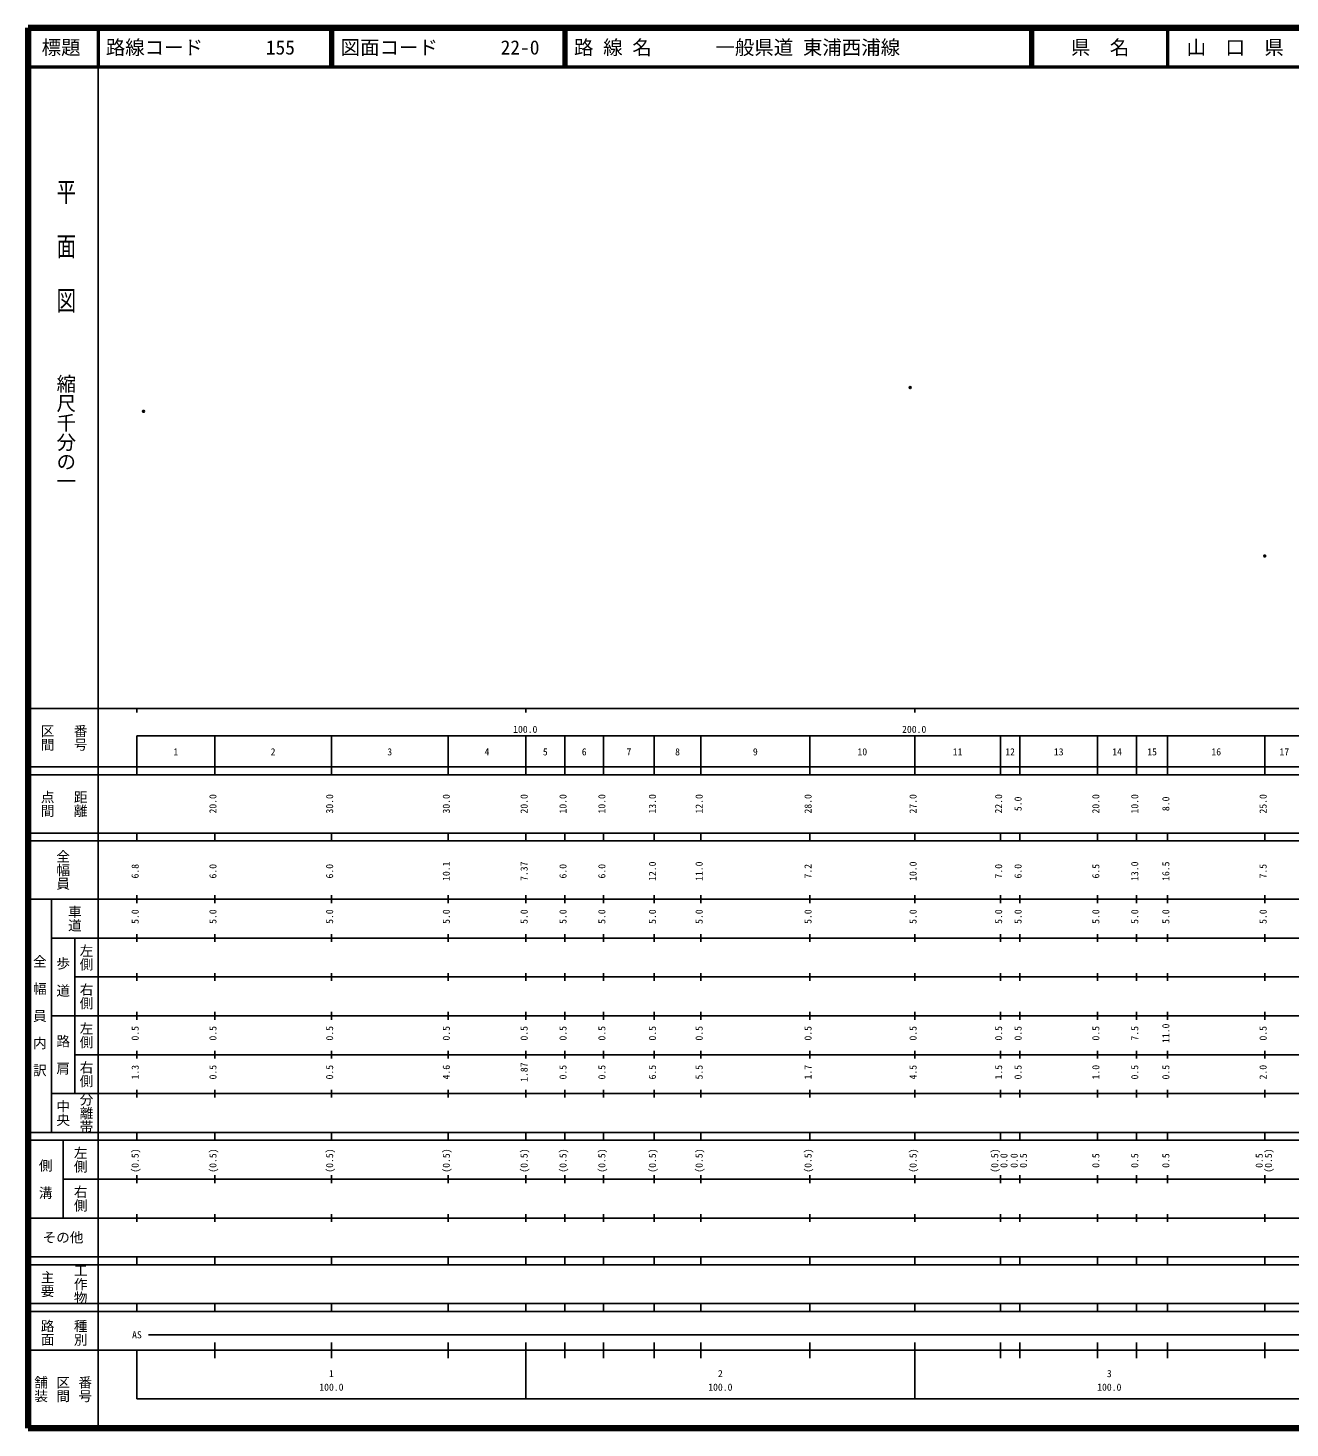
# Model space of a CAD drawing. Units: millimetres on the paper. Extents: x 40 to 680, y 20 to 380.
# Drawn here: x 40 to 364.5, y 20 to 380 of the extents above; entities that cross this region are included whole.
import ezdxf
from ezdxf.enums import TextEntityAlignment as Align

# ---------------------------------------------------------------- set-up
doc = ezdxf.new("R2010")
doc.units = ezdxf.units.MM
doc.header["$PDMODE"] = 32
doc.header["$PDSIZE"] = 0.5
doc.layers.add('M-OTRS', color=6, linetype='Continuous')
doc.layers.add('M-TTL-TXT', color=7, linetype='Continuous')
for name, color, linetype, lineweight in [('M-TTL', 2, 'Continuous', 140), ('M-TTL-BAND', 7, 'Continuous', 25), ('M-TTL-LINE', 7, 'Continuous', 50)]:
    doc.layers.add(name, color=color, linetype=linetype, lineweight=lineweight)
doc.styles.add('@ＭＳ ゴシック', font='')
doc.styles.add('ＭＳ ゴシック', font='')
doc.styles.get('@ＭＳ ゴシック').set_extended_font_data('@MS Gothic')
doc.styles.get('ＭＳ ゴシック').set_extended_font_data('MS Gothic')

msp = doc.modelspace()

# ---------------------------------------------------------------- linework, layer by layer
at = {"layer": 'M-OTRS'}
for p in [(266.818, 287.549), (69.708, 281.424), (357.956, 244.228)]:
    msp.add_point(p, dxfattribs=at)
at = {"layer": 'M-TTL'}
for p, q in [((40, 380), (40, 20)), ((680, 380), (40, 380)), ((40, 20), (680, 20))]:
    msp.add_line(p, q, dxfattribs=at)
at = {"layer": 'M-TTL-BAND'}
for p, q in [((58, 370), (58, 20)), ((40, 205), (579, 205)), ((68, 205), (68, 204)), ((168, 205), (168, 204)), ((268, 205), (268, 204)), ((68, 198), (579, 198)), ((68, 198), (68, 188)), ((88, 188), (88, 198)), ((118, 188), (118, 198)), ((148, 188), (148, 198)), ((168, 188), (168, 198)), ((178, 188), (178, 198)), ((188, 188), (188, 198)), ((201, 188), (201, 198)), ((213, 188), (213, 198)), ((241, 188), (241, 198)), ((268, 188), (268, 198)), ((290, 188), (290, 198)), ((295, 188), (295, 198)), ((315, 188), (315, 198)), ((325, 188), (325, 198)), ((333, 188), (333, 198)), ((358, 188), (358, 198)), ((40, 190), (579, 190)), ((40, 188), (579, 188)), ((40, 173), (579, 173)), ((68, 171), (68, 173)), ((88, 171), (88, 173)), ((118, 171), (118, 173)), ((148, 171), (148, 173)), ((168, 171), (168, 173)), ((178, 171), (178, 173)), ((188, 171), (188, 173)), ((201, 171), (201, 173)), ((213, 171), (213, 173)), ((241, 171), (241, 173)), ((268, 171), (268, 173)), ((290, 171), (290, 173)), ((295, 171), (295, 173)), ((315, 171), (315, 173)), ((325, 171), (325, 173)), ((333, 171), (333, 173)), ((358, 171), (358, 173)), ((40, 171), (579, 171)), ((40, 156), (579, 156)), ((46, 96), (46, 156)), ((68, 155), (68, 157)), ((88, 155), (88, 157)), ((118, 155), (118, 157)), ((148, 155), (148, 157)), ((168, 155), (168, 157)), ((178, 155), (178, 157)), ((188, 155), (188, 157)), ((201, 155), (201, 157)), ((213, 155), (213, 157)), ((241, 155), (241, 157)), ((268, 155), (268, 157)), ((290, 155), (290, 157)), ((295, 155), (295, 157)), ((315, 155), (315, 157)), ((325, 155), (325, 157)), ((333, 155), (333, 157)), ((358, 155), (358, 157)), ((46, 146), (579, 146)), ((52, 146), (52, 106)), ((68, 145), (68, 147)), ((88, 145), (88, 147)), ((118, 145), (118, 147)), ((148, 145), (148, 147)), ((168, 145), (168, 147)), ((178, 145), (178, 147)), ((188, 145), (188, 147)), ((201, 145), (201, 147)), ((213, 145), (213, 147)), ((241, 145), (241, 147)), ((268, 145), (268, 147)), ((290, 145), (290, 147)), ((295, 145), (295, 147)), ((315, 145), (315, 147)), ((325, 145), (325, 147)), ((333, 145), (333, 147)), ((358, 145), (358, 147)), ((68, 135), (68, 137)), ((88, 135), (88, 137)), ((118, 135), (118, 137)), ((148, 135), (148, 137)), ((168, 135), (168, 137)), ((178, 135), (178, 137)), ((188, 135), (188, 137)), ((201, 135), (201, 137)), ((213, 135), (213, 137)), ((241, 135), (241, 137)), ((268, 135), (268, 137)), ((290, 135), (290, 137)), ((295, 135), (295, 137)), ((315, 135), (315, 137)), ((325, 135), (325, 137)), ((333, 135), (333, 137)), ((358, 135), (358, 137)), ((52, 136), (579, 136)), ((46, 126), (579, 126)), ((68, 125), (68, 127)), ((88, 125), (88, 127)), ((118, 125), (118, 127)), ((148, 125), (148, 127)), ((168, 125), (168, 127)), ((178, 125), (178, 127)), ((188, 125), (188, 127)), ((201, 125), (201, 127)), ((213, 125), (213, 127)), ((241, 125), (241, 127)), ((268, 125), (268, 127)), ((290, 125), (290, 127)), ((295, 125), (295, 127)), ((315, 125), (315, 127)), ((325, 125), (325, 127)), ((333, 125), (333, 127)), ((358, 125), (358, 127)), ((52, 116), (579, 116)), ((68, 115), (68, 117)), ((88, 115), (88, 117)), ((118, 115), (118, 117)), ((148, 115), (148, 117)), ((168, 115), (168, 117)), ((178, 115), (178, 117)), ((188, 115), (188, 117)), ((201, 115), (201, 117)), ((213, 115), (213, 117)), ((241, 115), (241, 117)), ((268, 115), (268, 117)), ((290, 115), (290, 117)), ((295, 115), (295, 117)), ((315, 115), (315, 117)), ((325, 115), (325, 117)), ((333, 115), (333, 117)), ((358, 115), (358, 117)), ((46, 106), (579, 106)), ((68, 105), (68, 107)), ((88, 105), (88, 107)), ((118, 105), (118, 107)), ((148, 105), (148, 107)), ((168, 105), (168, 107)), ((178, 105), (178, 107)), ((188, 105), (188, 107)), ((201, 105), (201, 107)), ((213, 105), (213, 107)), ((241, 105), (241, 107)), ((268, 105), (268, 107)), ((290, 105), (290, 107)), ((295, 105), (295, 107)), ((315, 105), (315, 107)), ((325, 105), (325, 107)), ((333, 105), (333, 107)), ((358, 105), (358, 107)), ((40, 96), (579, 96)), ((40, 94), (579, 94)), ((49, 94), (49, 74)), ((68, 94), (68, 96)), ((88, 94), (88, 96)), ((118, 94), (118, 96)), ((148, 94), (148, 96)), ((168, 94), (168, 96)), ((178, 94), (178, 96)), ((188, 94), (188, 96)), ((201, 94), (201, 96)), ((213, 94), (213, 96)), ((241, 94), (241, 96)), ((268, 94), (268, 96)), ((290, 94), (290, 96)), ((295, 94), (295, 96)), ((315, 94), (315, 96)), ((325, 94), (325, 96)), ((333, 94), (333, 96)), ((358, 94), (358, 96)), ((49, 84), (579, 84)), ((68, 83), (68, 85)), ((88, 83), (88, 85)), ((118, 83), (118, 85)), ((148, 83), (148, 85)), ((168, 83), (168, 85)), ((178, 83), (178, 85)), ((188, 83), (188, 85)), ((201, 83), (201, 85)), ((213, 83), (213, 85)), ((241, 83), (241, 85)), ((268, 83), (268, 85)), ((290, 83), (290, 85)), ((295, 83), (295, 85)), ((315, 83), (315, 85)), ((325, 83), (325, 85)), ((333, 83), (333, 85)), ((358, 83), (358, 85)), ((40, 74), (579, 74)), ((68, 73), (68, 75)), ((88, 73), (88, 75)), ((118, 73), (118, 75)), ((148, 73), (148, 75)), ((168, 73), (168, 75)), ((178, 73), (178, 75)), ((188, 73), (188, 75)), ((201, 73), (201, 75)), ((213, 73), (213, 75)), ((241, 73), (241, 75)), ((268, 73), (268, 75)), ((290, 73), (290, 75)), ((295, 73), (295, 75)), ((315, 73), (315, 75)), ((325, 73), (325, 75)), ((333, 73), (333, 75)), ((358, 73), (358, 75)), ((40, 64), (579, 64)), ((40, 62), (579, 62)), ((68, 62), (68, 64)), ((88, 62), (88, 64)), ((118, 62), (118, 64)), ((148, 62), (148, 64)), ((168, 62), (168, 64)), ((178, 62), (178, 64)), ((188, 62), (188, 64)), ((201, 62), (201, 64)), ((213, 62), (213, 64)), ((241, 62), (241, 64)), ((268, 62), (268, 64)), ((290, 62), (290, 64)), ((295, 62), (295, 64)), ((315, 62), (315, 64)), ((325, 62), (325, 64)), ((333, 62), (333, 64)), ((358, 62), (358, 64)), ((40, 52), (579, 52)), ((68, 50), (68, 52)), ((88, 50), (88, 52)), ((118, 50), (118, 52)), ((148, 50), (148, 52)), ((168, 50), (168, 52)), ((178, 50), (178, 52)), ((188, 50), (188, 52)), ((201, 50), (201, 52)), ((213, 50), (213, 52)), ((241, 50), (241, 52)), ((268, 50), (268, 52)), ((290, 50), (290, 52)), ((295, 50), (295, 52)), ((315, 50), (315, 52)), ((325, 50), (325, 52)), ((333, 50), (333, 52)), ((358, 50), (358, 52)), ((40, 50), (579, 50)), ((71, 44), (475, 44)), ((40, 40), (579, 40)), ((68, 40), (68, 27.5)), ((88, 38), (88, 42)), ((118, 38), (118, 42)), ((148, 38), (148, 42)), ((168, 27.5), (168, 42)), ((178, 38), (178, 42)), ((188, 38), (188, 42)), ((201, 38), (201, 42)), ((213, 38), (213, 42)), ((241, 38), (241, 42)), ((268, 27.5), (268, 42)), ((290, 38), (290, 42)), ((295, 38), (295, 42)), ((315, 38), (315, 42)), ((325, 38), (325, 42)), ((333, 38), (333, 42)), ((358, 38), (358, 42)), ((68, 27.5), (579, 27.5))]:
    msp.add_line(p, q, dxfattribs=at)
at = {"layer": 'M-TTL-LINE'}
for p, q in [((58, 380), (58, 370)), ((117.75, 380), (117.75, 370)), ((118.25, 380), (118.25, 370)), ((177.75, 380), (177.75, 370)), ((178.25, 380), (178.25, 370)), ((297.75, 380), (297.75, 370)), ((298.25, 380), (298.25, 370)), ((333, 380), (333, 370)), ((40, 370), (680, 370))]:
    msp.add_line(p, q, dxfattribs=at)

# ---------------------------------------------------------------- texts
at = {"layer": 'M-TTL-BAND', "style": '@ＭＳ ゴシック', "width": 1.4}
msp.add_text('平  面  図', height=3.666, rotation=270, dxfattribs=at).set_placement((49.777, 306.475), align=Align.MIDDLE_RIGHT)
at = {"layer": 'M-TTL-BAND', "style": '@ＭＳ ゴシック'}
msp.add_text('縮尺千分の一', height=3.666, rotation=270, dxfattribs=at).set_placement((49.777, 261.03), align=Align.MIDDLE_RIGHT)
for s, p in [('区間', (45, 197.5)), ('番号', (53.5, 197.5)), ('点間', (45, 180.5)), ('距離', (53.5, 180.5)), ('全幅員', (49, 163.5)), ('車道', (52, 151)), ('左側', (55, 141)), ('全\u3000幅\u3000員\u3000内\u3000訳', (43, 126)), ('歩\u3000道', (49, 136)), ('右側', (55, 131)), ('左側', (55, 121)), ('路\u3000肩', (49, 116)), ('右側', (55, 111)), ('分離帯', (55, 101)), ('中央', (49, 101)), ('左側', (53.5, 89)), ('側\u3000溝', (44.5, 84)), ('右側', (53.5, 79)), ('工作物', (53.5, 57)), ('主要', (45, 57)), ('路面', (45, 44.5)), ('種別', (53.5, 44.5)), ('舗装', (43.333, 30)), ('区間', (49, 30)), ('番号', (54.667, 30))]:
    msp.add_text(s, height=2.566, rotation=270, dxfattribs=at).set_placement(p, align=Align.MIDDLE_CENTER)
at = {"layer": 'M-TTL-BAND', "style": 'ＭＳ ゴシック'}
for s, p in [('100.0', (167.844, 198.195)), ('200.0', (267.844, 198.195)), ('1', (78, 192.405)), ('2', (103, 192.405)), ('3', (133, 192.405)), ('4', (158, 192.405)), ('5', (173, 192.405)), ('6', (183, 192.405)), ('7', (194.5, 192.405)), ('8', (207, 192.405)), ('9', (227, 192.405)), ('10', (254.5, 192.405)), ('11', (279, 192.405)), ('12', (292.5, 192.405)), ('13', (305, 192.405)), ('14', (320, 192.405)), ('15', (329, 192.405)), ('16', (345.5, 192.405)), ('17', (363, 192.405)), ('AS', (68, 42.5)), ('1', (118, 32.523)), ('2', (218, 32.523)), ('3', (318, 32.523)), ('100.0', (118, 29.033)), ('100.0', (218, 29.033)), ('100.0', (318, 29.033))]:
    msp.add_text(s, height=1.833, dxfattribs=at).set_placement(p, align=Align.BOTTOM_CENTER)
for s, p in [('20.0', (89, 180.5)), ('30.0', (119, 180.5)), ('30.0', (149, 180.5)), ('20.0', (169, 180.5)), ('10.0', (179, 180.5)), ('10.0', (189, 180.5)), ('13.0', (202, 180.5)), ('12.0', (214, 180.5)), ('28.0', (242, 180.5)), ('27.0', (269, 180.5)), ('22.0', (291, 180.5)), ('5.0', (296, 180.5)), ('20.0', (316, 180.5)), ('10.0', (326, 180.5)), ('8.0', (334, 180.5)), ('25.0', (359, 180.5)), ('6.8', (69, 163.174)), ('6.0', (89, 163.174)), ('6.0', (119, 163.174)), ('10.1', (149, 163.174)), ('7.37', (169, 163.174)), ('6.0', (179, 163.174)), ('6.0', (189, 163.174)), ('12.0', (202, 163.174)), ('11.0', (214, 163.174)), ('7.2', (242, 163.174)), ('10.0', (269, 163.174)), ('7.0', (291, 163.174)), ('6.0', (296, 163.174)), ('6.5', (316, 163.174)), ('13.0', (326, 163.174)), ('16.5', (334, 163.174)), ('7.5', (359, 163.174)), ('5.0', (69, 151.5)), ('5.0', (89, 151.5)), ('5.0', (119, 151.5)), ('5.0', (149, 151.5)), ('5.0', (169, 151.5)), ('5.0', (179, 151.5)), ('5.0', (189, 151.5)), ('5.0', (202, 151.5)), ('5.0', (214, 151.5)), ('5.0', (242, 151.5)), ('5.0', (269, 151.5)), ('5.0', (291, 151.5)), ('5.0', (296, 151.5)), ('5.0', (316, 151.5)), ('5.0', (326, 151.5)), ('5.0', (334, 151.5)), ('5.0', (359, 151.5)), ('0.5', (69, 121.5)), ('0.5', (89, 121.5)), ('0.5', (119, 121.5)), ('0.5', (149, 121.5)), ('0.5', (169, 121.5)), ('0.5', (179, 121.5)), ('0.5', (189, 121.5)), ('0.5', (202, 121.5)), ('0.5', (214, 121.5)), ('0.5', (242, 121.5)), ('0.5', (269, 121.5)), ('0.5', (291, 121.5)), ('0.5', (296, 121.5)), ('0.5', (316, 121.5)), ('7.5', (326, 121.5)), ('11.0', (334, 121.5)), ('0.5', (359, 121.5)), ('1.3', (69, 111.5)), ('0.5', (89, 111.5)), ('0.5', (119, 111.5)), ('4.6', (149, 111.5)), ('1.87', (169, 111.5)), ('0.5', (179, 111.5)), ('0.5', (189, 111.5)), ('6.5', (202, 111.5)), ('5.5', (214, 111.5)), ('1.7', (242, 111.5)), ('4.5', (269, 111.5)), ('1.5', (291, 111.5)), ('0.5', (296, 111.5)), ('1.0', (316, 111.5)), ('0.5', (326, 111.5)), ('0.5', (334, 111.5)), ('2.0', (359, 111.5)), ('(0.5)', (69, 88.764)), ('(0.5)', (89, 88.764)), ('(0.5)', (119, 88.764)), ('(0.5)', (149, 88.764)), ('(0.5)', (169, 88.764)), ('(0.5)', (179, 88.764)), ('(0.5)', (189, 88.764)), ('(0.5)', (202, 88.764)), ('(0.5)', (214, 88.764)), ('(0.5)', (242, 88.764)), ('(0.5)', (269, 88.764)), ('(0.5)', (290, 88.764)), ('0.0', (292.37, 88.764)), ('0.0', (295, 88.764)), ('0.5', (297.37, 88.764)), ('0.5', (316, 88.764)), ('0.5', (326, 88.764)), ('0.5', (334, 88.764)), ('0.5', (358, 88.764)), ('(0.5)', (360.37, 88.764))]:
    msp.add_text(s, height=1.833, rotation=90, dxfattribs=at).set_placement(p, align=Align.BOTTOM_CENTER)
msp.add_text('その他', height=2.566, dxfattribs=at).set_placement((49, 69), align=Align.MIDDLE_CENTER)
at = {"layer": 'M-TTL-TXT', "style": 'ＭＳ ゴシック'}
for s, p in [('標題', (48.5, 375)), ('県\u3000名', (315.625, 375)), ('山\u3000口\u3000県', (350.375, 375))]:
    msp.add_text(s, height=3.666, dxfattribs=at).set_placement(p, align=Align.MIDDLE_CENTER)
for s, p in [('路線コード', (60, 375)), ('155', (101.142, 375)), ('図面コード', (120.38, 375)), ('22-0', (161.521, 375)), ('路 線 名', (180.38, 375)), ('一般県道 東浦西浦線', (216.734, 375))]:
    msp.add_text(s, height=3.666, dxfattribs=at).set_placement(p, align=Align.MIDDLE_LEFT)

doc.saveas('drawing.dxf')
